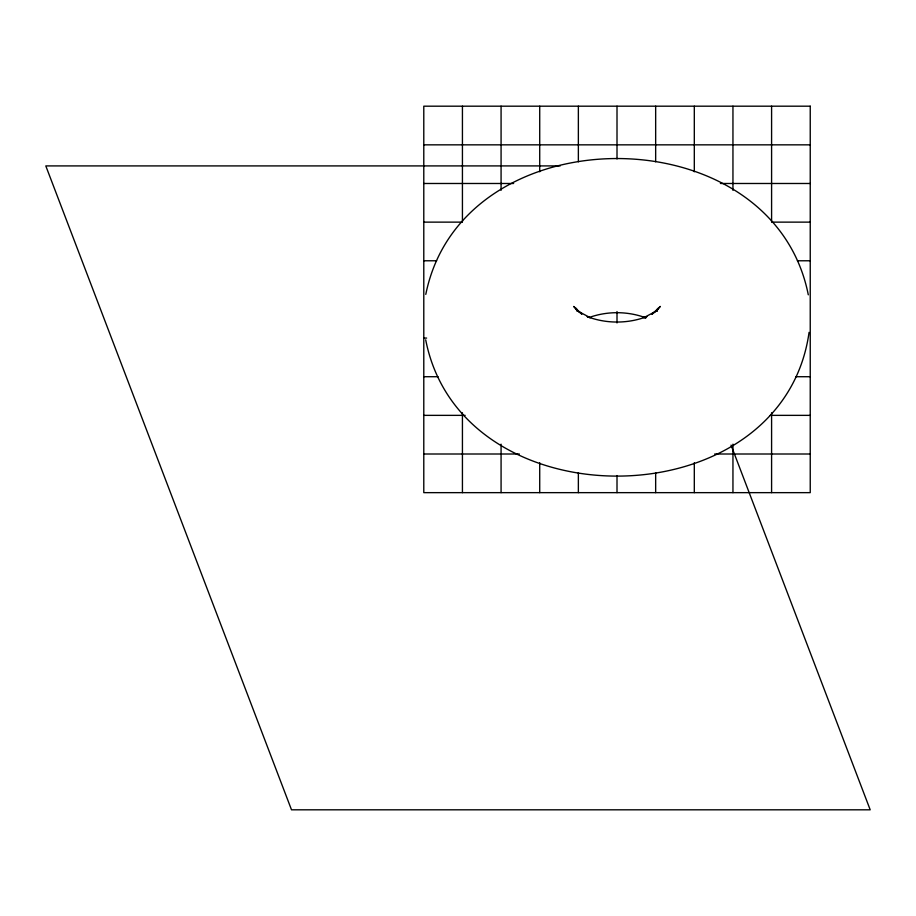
<?xml version="1.0" encoding="UTF-8"?>
<svg xmlns="http://www.w3.org/2000/svg" width="916" height="916" viewBox="0 0 916 916"><rect width="100%" height="100%" fill="white"/><g stroke="black" fill="none" stroke-linecap="round" stroke-linejoin="round"><path stroke-width="1.37" d="M809.068 332.359C782.596 520.815 461.756 524.662 425.7 339.813M425.791 294.368C462.34 113.08 772.303 113.298 808.301 294.826M656.818 311.337L657.631 308.715L656.612 311.417M657.127 310.547L658.455 308.097L656.509 310.89L660.287 306.425L651.929 314.257L655.925 311.245L643.799 317.703L646.902 316.581C627.884 323.852 606.186 323.863 587.156 316.604L590.259 317.715L577.916 311.119L581.935 314.142L573.748 306.448L577.527 310.913L575.488 307.971L576.817 310.421M589.618 317.337C607.445 311.039 627.517 311.165 645.276 317.634M423.787 144.843L810.236 144.843M560.203 165.911L45.8 165.911L291.506 809.813L870.2 809.813L731.037 445.107M423.787 183.486L513.624 183.486M720.4 183.486L810.236 183.486M423.787 222.13L462.282 222.13M771.741 222.13L810.236 222.13M423.787 260.774L436.611 260.774M797.401 260.774L810.236 260.774M423.787 338.073L426.638 338.073M423.787 376.716L438.043 376.716M795.981 376.716L810.236 376.716M423.787 415.36L465.133 415.36M770.31 415.36L810.236 415.36M423.787 454.004L519.326 454.004M714.698 454.004L810.236 454.004M645.631 317.726L643.673 316.97L645.849 317.921M577.08 310.524L576.336 308.532L577.149 311.154M771.593 106.187L771.593 221.706M771.593 412.795L771.593 492.648M732.949 106.187L732.949 190.333M732.949 444.168L732.949 492.648M694.305 106.187L694.305 171.796M694.305 462.706L694.305 492.648M655.661 106.187L655.661 161.811M655.661 472.69L655.661 492.648M617.006 106.187L617.006 158.96M617.006 311.543L617.006 322.947M617.006 475.541L617.006 492.648M578.362 106.187L578.362 161.811M578.362 472.69L578.362 492.648M539.719 106.187L539.719 171.796M539.719 462.706L539.719 492.648M501.075 106.187L501.075 190.333M501.075 444.168L501.075 492.648M462.431 106.187L462.431 221.706M462.431 412.795L462.431 492.648M810.236 106.187L423.787 106.187L423.787 492.648L810.236 492.648L810.236 106.187"/></g></svg>
